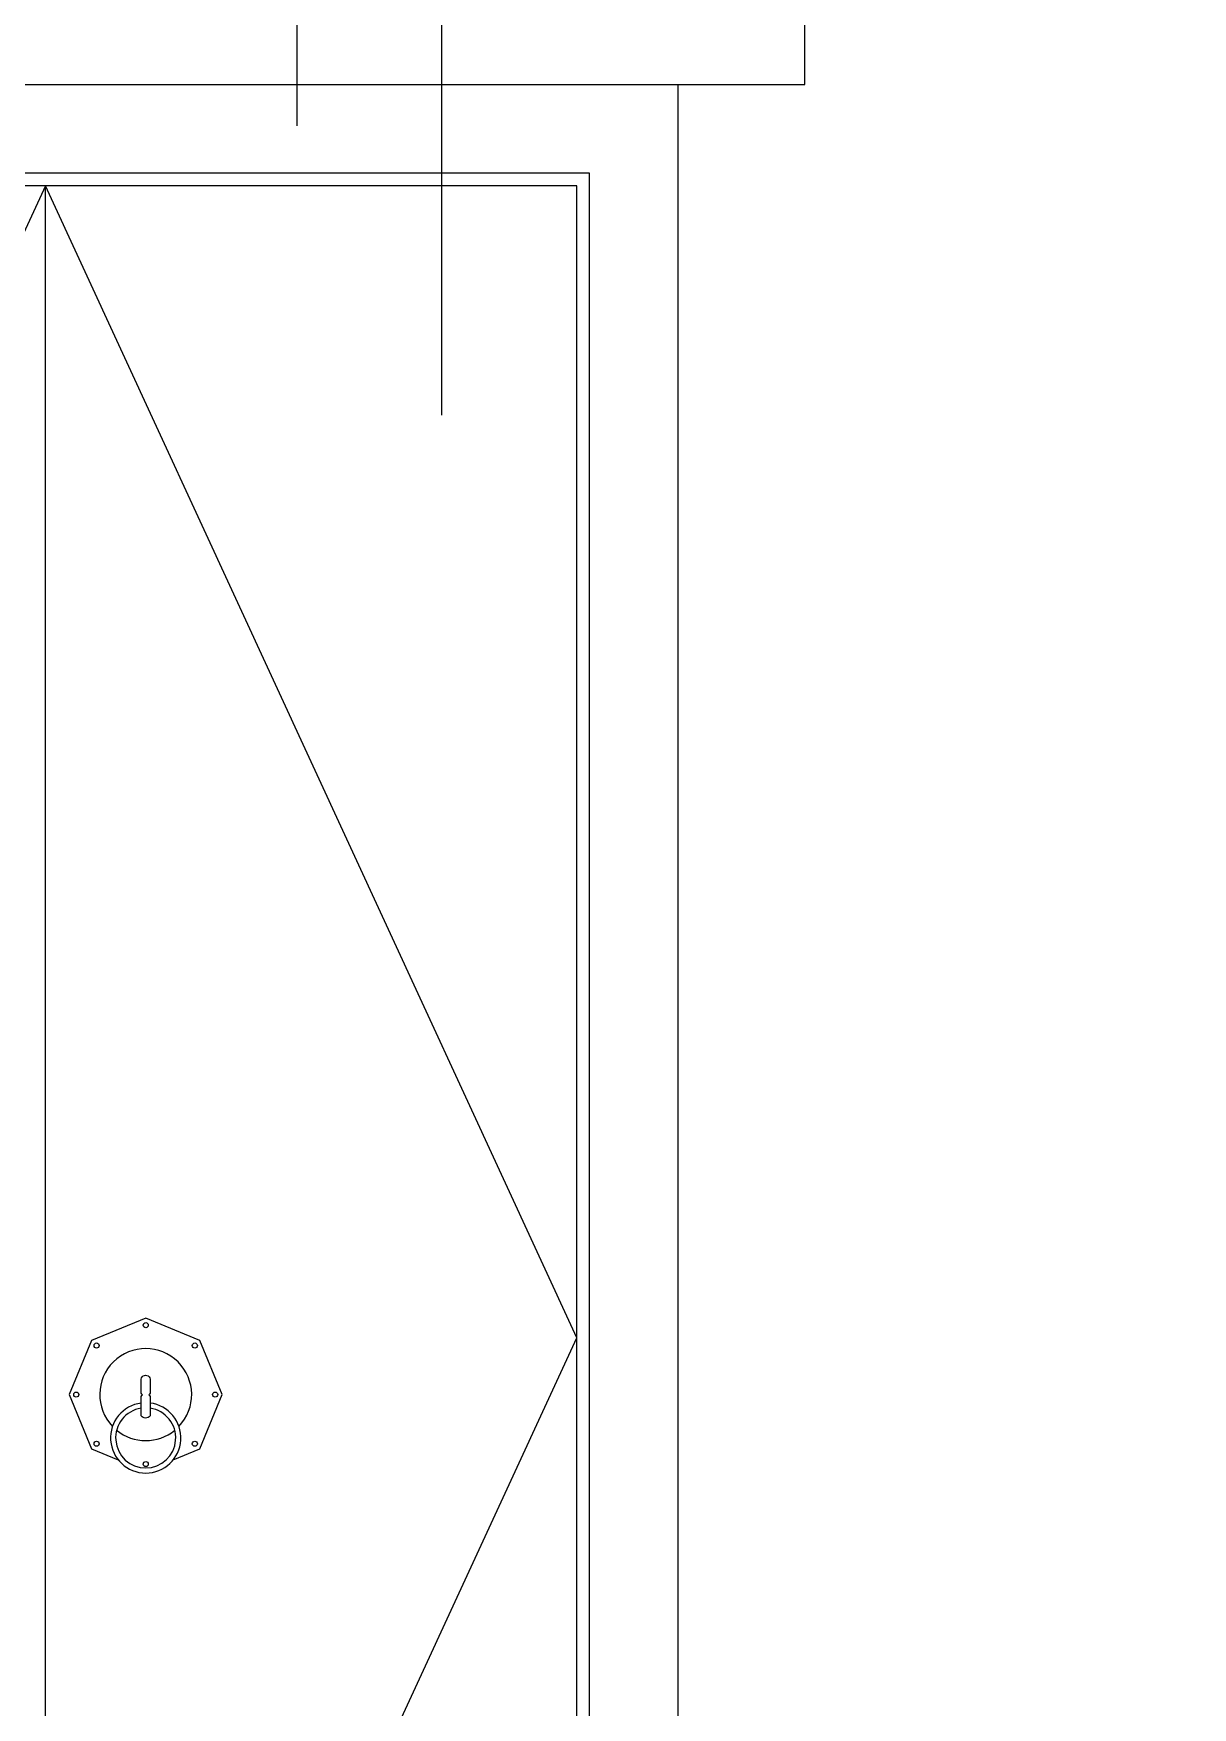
# Model space of a CAD drawing. Header units: metres. Extents: x 38 to 3506, y 780 to 4811.
# Drawn here: x 1067 to 1983, y 2103 to 3425 of the extents above; entities that cross this region are included whole.
import ezdxf

# ---------------------------------------------------------------- set-up
doc = ezdxf.new("R2010")
doc.units = ezdxf.units.M
for name, color, linetype in [('3', 3, 'Continuous'), ('4', 4, 'Continuous'), ('7', 7, 'Continuous'), ('BH', 3, 'Continuous'), ('DIM', 3, 'Continuous')]:
    doc.layers.add(name, color=color, linetype=linetype)
doc.dimstyles.get("Standard").update_dxf_attribs({"dimtxt": 2.5, "dimasz": 2.5, "dimexe": 1.25, "dimexo": 0.625, "dimtad": 1, "dimcen": 2.5, "dimazin": 3, "dimtfac": 1, "dimtmove": 0, "dimatfit": 3})

msp = doc.modelspace()

# ---------------------------------------------------------------- hatches: boundary and pattern name
at = {"layer": 'BH'}
h = msp.add_hatch(dxfattribs=at)
h.set_pattern_fill('AR-BRSTD', scale=30)
h.paths.add_polyline_path([(231.68, 3974.65), (170.16, 3974.65), (170.16, 1284.75), (231.68, 1284.75)])
h.paths.add_polyline_path([(576.48, 3384.75), (476.48, 3384.75), (476.48, 3484.75), (446.48, 3484.75), (446.48, 3864.75), (416.48, 3864.75), (416.48, 3874.75), (426.48, 3874.75), (426.48, 3904.75), (416.48, 3904.75), (416.48, 3914.75), (426.48, 3914.75, 0.31), (376.48, 3954.75), (376.48, 3964.75), (356.48, 3964.75), (356.48, 3993.21), (295.43, 3993.21), (295.43, 3974.65), (231.68, 3974.65), (231.68, 1284.75), (576.48, 1284.75)])
h.paths.add_polyline_path([(1982.8, 3974.65), (1857.54, 3974.65), (1857.54, 3993.21), (1796.48, 3993.21), (1796.48, 3964.75), (1776.48, 3964.75), (1776.48, 3954.75, 0.31), (1726.48, 3914.75), (1736.48, 3914.75), (1736.48, 3904.75), (1726.48, 3904.75), (1726.48, 3874.75), (1736.48, 3874.75), (1736.48, 3864.75), (1706.48, 3864.75), (1706.48, 3484.75), (1676.48, 3484.75), (1676.48, 3384.75), (1576.48, 3384.75), (1576.48, 1284.75), (1982.8, 1284.75)])

# ---------------------------------------------------------------- linework, layer by layer
at = {"layer": '3'}
for p, q in [((1076.48, 3304.75), (656.48, 2394.75)), ((1496.48, 2394.75), (1076.48, 3304.75)), ((1076.48, 1484.75), (1496.48, 2394.75))]:
    msp.add_line(p, q, dxfattribs=at)
for centre in [(1155.76, 2404.63), (1116.97, 2388.56), (1194.56, 2388.56), (1100.9, 2349.77), (1210.63, 2349.77), (1116.97, 2310.98), (1194.56, 2310.98), (1155.76, 2294.91)]:
    msp.add_circle(centre, 2.02, dxfattribs=at)
at = {"layer": '4'}
msp.add_line((1076.48, 1484.75), (1076.48, 3304.75), dxfattribs=at)
msp.add_lwpolyline([(1576.48, 1284.75), (1576.48, 3384.75), (1676.48, 3384.75), (1676.48, 3484.75), (1706.48, 3484.75), (1706.48, 3864.75), (1736.48, 3864.75), (1736.48, 3874.75), (1726.48, 3874.75), (1726.48, 3904.75), (1736.48, 3904.75), (1736.48, 3914.75), (1726.48, 3914.75, -0.31), (1776.48, 3954.75), (1776.48, 3964.75), (1796.48, 3964.75), (1796.48, 4003.97)], format="xyb", dxfattribs=at)
for points in [[(1496.48, 1484.75), (1496.48, 3304.75), (656.48, 3304.75), (656.48, 1484.75)], [(1177.47, 2298.28), (1198.53, 2307), (1216.24, 2349.77), (1198.53, 2392.54), (1155.76, 2410.25), (1113, 2392.54), (1095.28, 2349.77), (1113, 2307), (1133.97, 2298.32)]]:
    msp.add_lwpolyline(points, dxfattribs=at)
msp.add_lwpolyline([(1152.13, 2361.01, -1.16), (1159.21, 2361.01), (1159.21, 2350.82, -0.09), (1158.13, 2349.57, -0.08), (1159.21, 2348.36), (1159.21, 2332.93, -0.49), (1152.13, 2332.93), (1152.13, 2348.36, -0.08), (1153.22, 2349.57, -0.09), (1152.13, 2350.82)], format="xyb", close=True, dxfattribs=at)
for centre, radius, start, end in [((1155.76, 2349.77), 36.32, 316.21, 223.69), ((1155.74, 2315.57), 27.77, 97.46, 82.81), ((1155.74, 2315.57), 23.74, 98.73, 81.58), ((1155.76, 2349.77), 36.32, 230.76, 309.15)]:
    msp.add_arc(centre, radius, start, end, dxfattribs=at)
at = {"layer": '7'}
msp.add_line((576.48, 3384.75), (1576.48, 3384.75), dxfattribs=at)
msp.add_lwpolyline([(1506.48, 1484.75), (1506.48, 3314.75), (646.48, 3314.75), (646.48, 1484.75)], dxfattribs=at)

# ---------------------------------------------------------------- leaders
at = {"layer": 'DIM'}
for points in [[(1275.29, 3352.17), (1275.29, 4781.32), (1658.54, 4781.32)], [(1389.69, 3123.51), (1389.69, 4684.13), (1664.26, 4684.13)]]:
    msp.add_leader(points, dimstyle='Standard', dxfattribs=at)

doc.saveas('drawing.dxf')
